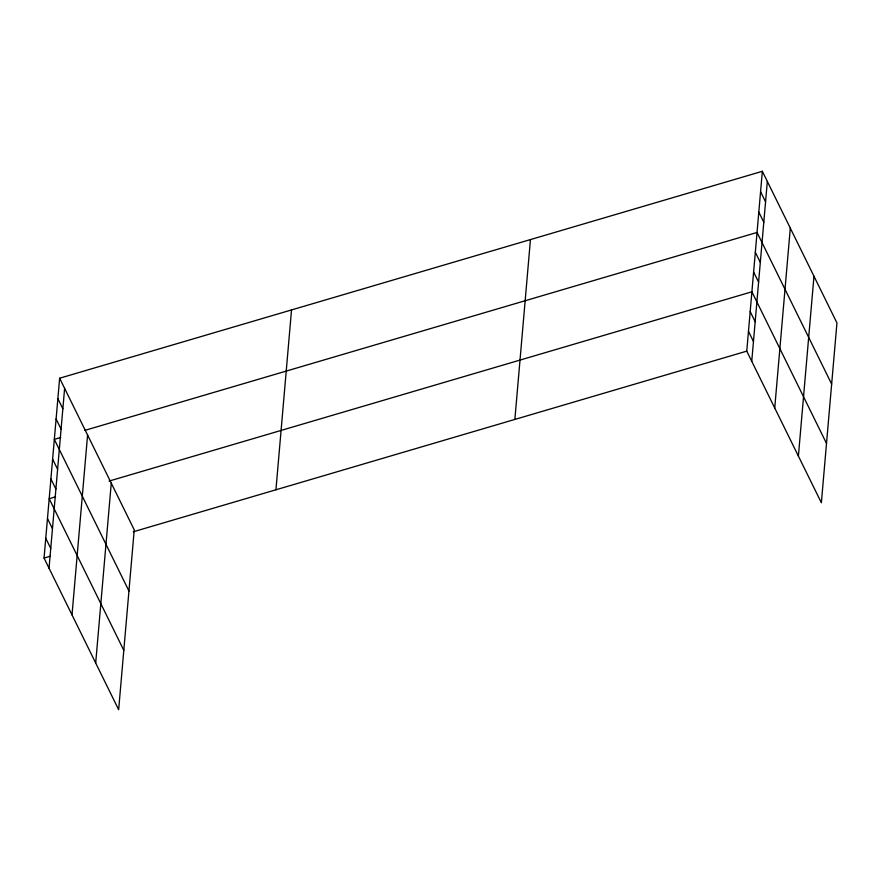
<?xml version="1.0" encoding="UTF-8"?>
<svg xmlns="http://www.w3.org/2000/svg" width="881" height="881" viewBox="0 0 881 881"><rect width="100%" height="100%" fill="white"/><g stroke="black" fill="none" stroke-linecap="round" stroke-linejoin="round"><path stroke-width="1.32" d="M59.633 378.224L134.242 529.855L118.66 709.701L44.05 558.069L59.633 378.224L762.34 171.299L836.95 322.931L821.367 502.776L746.758 351.145L762.34 171.299M49.039 568.212L64.621 388.367M72.011 614.894L87.593 435.06M95.688 663.008L111.27 483.162M275.94 489.781L291.523 309.947M514.867 419.433L530.45 239.588M751.746 361.287L767.329 181.442M774.729 407.98L790.301 228.135M798.395 456.083L813.978 276.238M60.701 437.494L54.336 439.377L128.945 590.997M84.906 430.369L757.043 232.452L831.653 384.083M55.558 496.84L49.193 498.723L123.803 650.343M109.079 481.081L751.9 291.798L826.51 443.429M44.05 558.069L50.415 556.186M133.24 531.805L746.758 351.145M760.578 191.684L765.567 201.826M758.805 212.068L763.794 222.21M755.325 252.23L760.314 262.373M753.618 272.02L758.607 282.151M750.183 311.577L755.182 321.719M748.476 331.366L753.464 341.498M57.86 398.608L62.848 408.751M56.098 418.993L61.086 429.135M52.618 459.155L57.606 469.298M50.9 478.934L55.899 489.076M47.475 518.502L52.464 528.644M45.768 538.28L50.757 548.423"/></g></svg>
